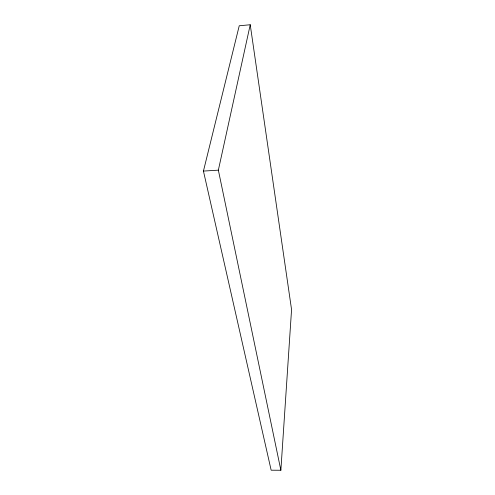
<?xml version="1.0" encoding="UTF-8"?>
<svg xmlns="http://www.w3.org/2000/svg" width="495" height="495" viewBox="0 0 495 495"><rect width="100%" height="100%" fill="white"/><g stroke="black" fill="none" stroke-linecap="round" stroke-linejoin="round"><path stroke-width="0.74" d="M280.869 470.25L291.561 309.61L250.229 24.75L239.24 25.771L203.439 171.078L271.155 470.2L280.869 470.25L218.357 170.162L250.229 24.75M203.439 171.078L218.357 170.162"/></g></svg>
